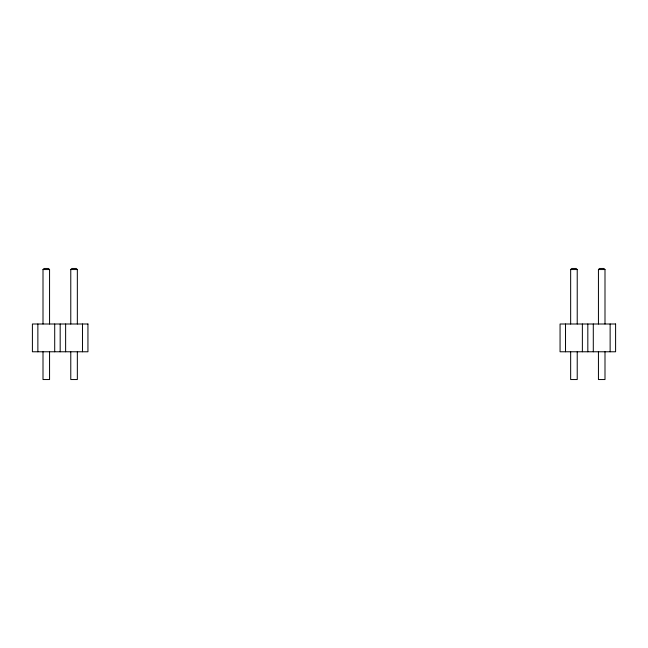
<?xml version="1.0" encoding="UTF-8"?>
<svg xmlns="http://www.w3.org/2000/svg" width="648" height="648" viewBox="0 0 648 648"><rect width="100%" height="100%" fill="white"/><g stroke="black" fill="none" stroke-linecap="round" stroke-linejoin="round"><path stroke-width="0.97" d="M43.003 324L43.003 269.552L44.096 268.458L48.47 268.458L49.564 269.552L49.564 324M70.778 324L70.778 269.552L71.871 268.458L76.245 268.458L77.339 269.552L77.339 324M570.661 324L570.661 269.552L571.755 268.458L576.129 268.458L577.222 269.552L577.222 324M598.436 324L598.436 269.552L599.53 268.458L603.904 268.458L604.997 269.552L604.997 324M43.003 269.552L49.564 269.552M70.778 269.552L77.339 269.552M570.661 269.552L577.222 269.552M598.436 269.552L604.997 269.552M610.133 324L610.133 351.775M604.997 351.775L604.997 379.542L598.436 379.542L598.436 351.775M593.293 324L593.293 351.775M587.825 324L587.825 351.775M582.366 324L582.366 351.775M577.222 351.775L577.222 379.542L570.661 379.542L570.661 351.775M565.526 324L565.526 351.775M82.474 324L82.474 351.775M77.339 351.775L77.339 379.542L70.778 379.542L70.778 351.775M65.634 324L65.634 351.775M60.175 324L60.175 351.775M54.707 324L54.707 351.775M49.564 351.775L49.564 379.542L43.003 379.542L43.003 351.775M37.867 324L37.867 351.775M87.942 324L32.4 324L32.4 351.775L87.942 351.775L87.942 324M615.6 324L560.058 324L560.058 351.775L615.6 351.775L615.6 324"/></g></svg>
